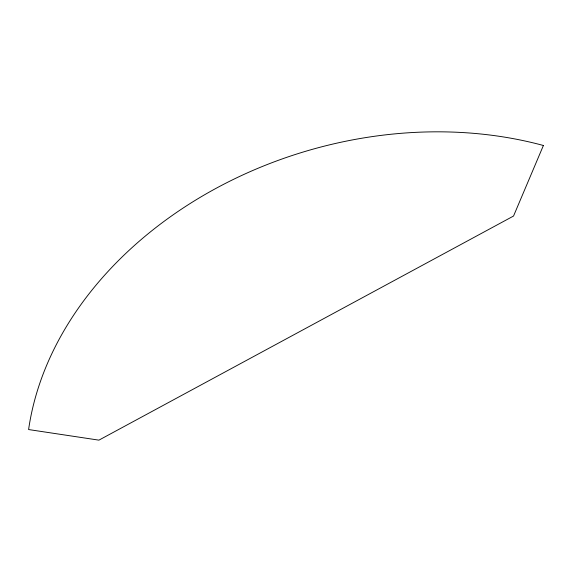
<?xml version="1.0" encoding="UTF-8"?>
<svg xmlns="http://www.w3.org/2000/svg" width="572" height="572" viewBox="0 0 572 572"><rect width="100%" height="100%" fill="white"/><g stroke="black" fill="none" stroke-linecap="round" stroke-linejoin="round"><path stroke-width="0.86" d="M543.4 145.488L513.542 216.037L98.913 440.147L28.6 429.551A366.652 282.968 -16.4 0 1 543.4 145.488"/></g></svg>
